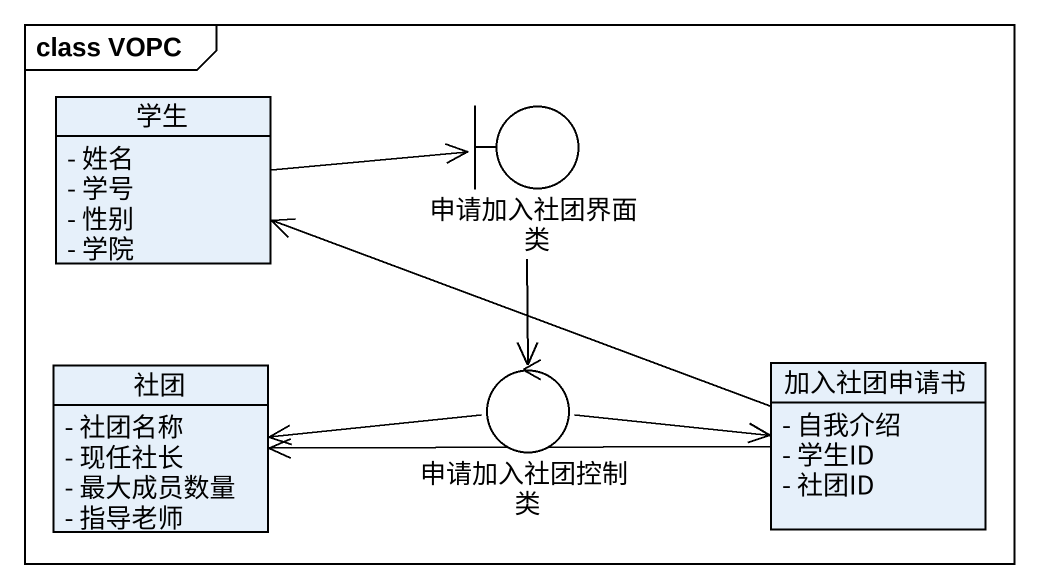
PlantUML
@startuml
mainframe class VOPC
allowmixing
hide circle
hide empty members
skinparam classAttributeIconSize 0
class 学生 {
  - 姓名
  - 学号
  - 性别
  - 学院
}
boundary 申请加入社团界面类
class 社团 {
  - 社团名称
  - 现任社长
  - 最大成员数量
  - 指导老师
}
control 申请加入社团控制类
class 加入社团申请书 {
  - 自我介绍
  - 学生ID
  - 社团ID
}
学生 -right-> 申请加入社团界面类
申请加入社团界面类 --> 申请加入社团控制类
申请加入社团控制类 -left-> 社团
申请加入社团控制类 -right-> 加入社团申请书
加入社团申请书 -left-> 学生
加入社团申请书 -left-> 社团
@enduml
